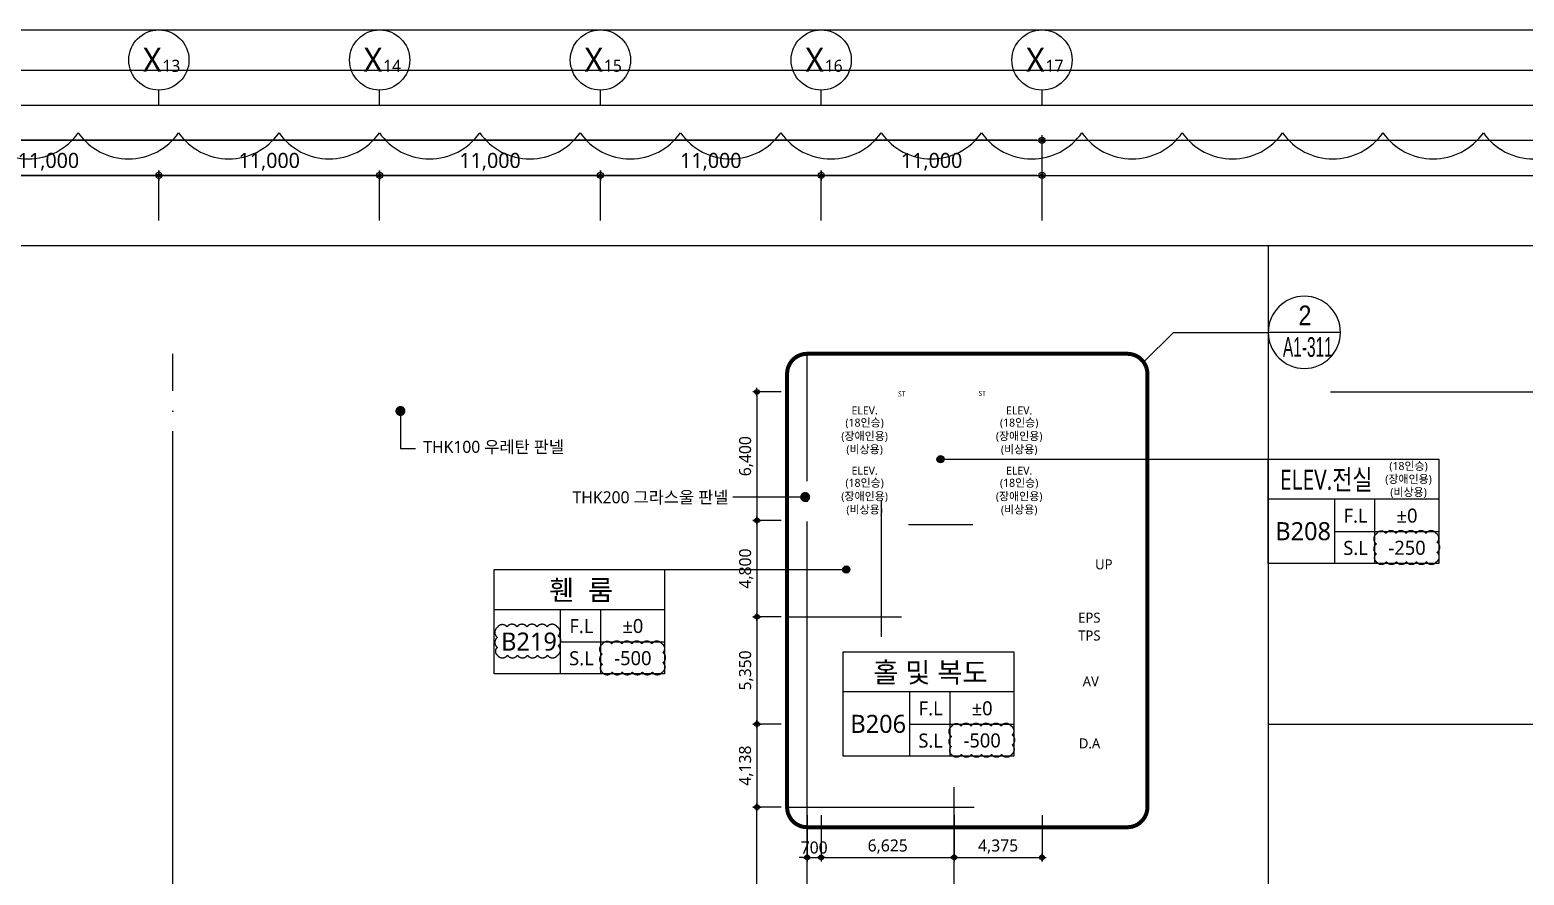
# Model space of a CAD drawing. Header units: millimetres. Extents: x 45782458 to 46215946, y 191740 to 1509539.
# Drawn here: x 46081348 to 46155791, y 1295327 to 1337440 of the extents above; entities that cross this region are included whole.
import ezdxf
from ezdxf.enums import TextEntityAlignment as Align

# ---------------------------------------------------------------- set-up
doc = ezdxf.new("R2010")
doc.units = ezdxf.units.MM
doc.header["$LTSCALE"] = 1000
doc.header["$MEASUREMENT"] = 0
doc.header["$PDSIZE"] = -10
for name, pattern in [('ACAD_ISO03W100', [30, 12, -18]), ('CEN', [62, 60, -1, 0, -1]), ('SYM$0$DASHDOT', [1, 0.5, -0.25, 0, -0.25])]:
    doc.linetypes.add(name, pattern=pattern)
doc.layers.get('0').update_dxf_attribs({"linetype": 'CONTINUOUS'})
doc.layers.get('Defpoints').update_dxf_attribs({"color": 171, "linetype": 'CONTINUOUS'})
for name, color, linetype in [('cen', 14, 'CONTINUOUS'), ('Center(AR)', 30, 'CEN'), ('DIM', 7, 'CONTINUOUS'), ('LED', 7, 'CONTINUOUS'), ('NDIM', 7, 'CONTINUOUS'), ('SYM(AXIS)', 7, 'CONTINUOUS'), ('TEXT(AXIS)', 2, 'CONTINUOUS'), ('TEXT(MIN)', 7, 'CONTINUOUS'), ('TEXT(노트)', 7, 'CONTINUOUS'), ('TEXT(실명)', 3, 'CONTINUOUS'), ('TEXT-기입', 6, 'CONTINUOUS'), ('TITLE', 7, 'CONTINUOUS'), ('구간정리', 6, 'CONTINUOUS'), ('구간정리-TEXT', 3, 'CONTINUOUS')]:
    doc.layers.add(name, color=color, linetype=linetype)
doc.layers.add('CHECK', color=30, linetype='CONTINUOUS', plot=False)
doc.layers.add('VE변경사항적용-20220616', color=10, linetype='CONTINUOUS', plot=False)
doc.styles.add('CGS', font='cgse', dxfattribs={"bigfont": 'cgs'})
doc.styles.add('SYM$0$ARIAL', font='arial.ttf')
doc.styles.add('SYM$0$돋움', font='', dxfattribs={"width": 0.9})
doc.styles.add('TE', font='malgun_0.ttf')
doc.styles.add('나눔바른고딕', font='NanumBarunGothic.ttf')
doc.styles.get('SYM$0$돋움').set_extended_font_data('Dotum')
doc.dimstyles.new('BA', dxfattribs={"dimscale": 500, "dimtxt": 3, "dimasz": 1, "dimexe": 1, "dimexo": 5, "dimgap": 0.9, "dimtad": 1, "dimdec": 0, "dimdsep": 46, "dimlunit": 6, "dimtxsty": 'TE', "dimblk": 'DDD', "dimcen": 2.5, "dimclrd": 256, "dimclre": 256, "dimclrt": 3, "dimazin": 2, "dimtfac": 1, "dimtdec": 0, "dimtix": 1, "dimtmove": 2, "dimatfit": 3, "dimldrblk": 'DDD', "dimfxl": 1, "dimtolj": 1, "dimtzin": 0, "dimarcsym": 2})
doc.dimstyles.new('NDIM 1200', dxfattribs={"dimscale": 500, "dimtxt": 3, "dimasz": 1, "dimexe": 2, "dimexo": 2, "dimgap": 1, "dimtad": 1, "dimdec": 0, "dimdsep": 46, "dimtxsty": 'CGS', "dimblk": 'DOT0', "dimcen": 1, "dimdle": 8, "dimclrd": 2, "dimclre": 2, "dimclrt": 2, "dimadec": 0, "dimazin": 0, "dimtfac": 1, "dimtdec": 0, "dimtix": 1, "dimtmove": 2, "dimatfit": 3, "dimldrblk": 'DOT0', "dimfxl": 1, "dimtolj": 1, "dimtzin": 0, "dimlwd": -1, "dimlwe": -1, "dimarcsym": 0})

# ---------------------------------------------------------------- blocks, each defined once
blk = doc.blocks.new('DDD')
at = {"layer": 'DIM', "color": 0}
for p, q in [((-1, 0), (1, 0)), ((0, -1), (0, 1))]:
    blk.add_line(p, q, dxfattribs=at)
for radius in [0.6, 0.3]:
    blk.add_circle((0, 0), radius, dxfattribs=at)
blk = doc.blocks.new('*D288')
at = {"layer": 'Defpoints', "color": 0, "ltscale": 0.4, "transparency": 16777216}
for p in [(46076772, 1330190), (46076772, 1326690), (46087772, 1326690)]:
    blk.add_point(p, dxfattribs=at)
at = {"layer": 'NDIM', "lineweight": -2, "ltscale": 0.4, "transparency": 16777216}
for p, q in [((46076772, 1327940), (46076772, 1330440)), ((46087772, 1327940), (46087772, 1330440)), ((46087522, 1330190), (46077022, 1330190))]:
    blk.add_line(p, q, dxfattribs=at)
at = {"layer": 'NDIM', "lineweight": -2, "ltscale": 0.4, "transparency": 16777216, "xscale": 250, "yscale": 250, "zscale": 250, "rotation": 180}
blk.add_blockref('DDD', (46076772, 1330190), dxfattribs=at)
at = {"layer": 'NDIM', "lineweight": -2, "ltscale": 0.4, "transparency": 16777216, "xscale": 250, "yscale": 250, "zscale": 250}
blk.add_blockref('DDD', (46087772, 1330190), dxfattribs=at)
at = {"layer": 'NDIM', "color": 3, "ltscale": 0.4, "transparency": 16777216, "insert": (46082272, 1330868), "char_height": 750, "attachment_point": 5, "style": 'TE'}
blk.add_mtext('\\A1;11,000', dxfattribs=at)
blk = doc.blocks.new('*D289')
at = {"layer": 'Defpoints', "color": 0, "ltscale": 0.4, "transparency": 16777216}
for p in [(46087772, 1330190), (46087772, 1326690), (46098772, 1326690)]:
    blk.add_point(p, dxfattribs=at)
at = {"layer": 'NDIM', "lineweight": -2, "ltscale": 0.4, "transparency": 16777216}
for p, q in [((46087772, 1327940), (46087772, 1330440)), ((46098772, 1327940), (46098772, 1330440)), ((46098522, 1330190), (46088022, 1330190))]:
    blk.add_line(p, q, dxfattribs=at)
at = {"layer": 'NDIM', "lineweight": -2, "ltscale": 0.4, "transparency": 16777216, "xscale": 250, "yscale": 250, "zscale": 250, "rotation": 180}
blk.add_blockref('DDD', (46087772, 1330190), dxfattribs=at)
at = {"layer": 'NDIM', "lineweight": -2, "ltscale": 0.4, "transparency": 16777216, "xscale": 250, "yscale": 250, "zscale": 250}
blk.add_blockref('DDD', (46098772, 1330190), dxfattribs=at)
at = {"layer": 'NDIM', "color": 3, "ltscale": 0.4, "transparency": 16777216, "insert": (46093272, 1330868), "char_height": 750, "attachment_point": 5, "style": 'TE'}
blk.add_mtext('\\A1;11,000', dxfattribs=at)
blk = doc.blocks.new('A$C2F20087E')
at = {"layer": 'SYM(AXIS)'}
blk.add_line((600, 0), (600, 300), dxfattribs=at)
blk.add_circle((600, 900), 600, dxfattribs=at)
blk = doc.blocks.new('*D290')
at = {"layer": 'Defpoints', "color": 0, "ltscale": 0.4, "transparency": 16777216}
for p in [(46098772, 1330190), (46098772, 1326690), (46109772, 1326690)]:
    blk.add_point(p, dxfattribs=at)
at = {"layer": 'NDIM', "lineweight": -2, "ltscale": 0.4, "transparency": 16777216}
for p, q in [((46098772, 1327940), (46098772, 1330440)), ((46109772, 1327940), (46109772, 1330440)), ((46109522, 1330190), (46099022, 1330190))]:
    blk.add_line(p, q, dxfattribs=at)
at = {"layer": 'NDIM', "lineweight": -2, "ltscale": 0.4, "transparency": 16777216, "xscale": 250, "yscale": 250, "zscale": 250, "rotation": 180}
blk.add_blockref('DDD', (46098772, 1330190), dxfattribs=at)
at = {"layer": 'NDIM', "lineweight": -2, "ltscale": 0.4, "transparency": 16777216, "xscale": 250, "yscale": 250, "zscale": 250}
blk.add_blockref('DDD', (46109772, 1330190), dxfattribs=at)
at = {"layer": 'NDIM', "color": 3, "ltscale": 0.4, "transparency": 16777216, "insert": (46104272, 1330868), "char_height": 750, "attachment_point": 5, "style": 'TE'}
blk.add_mtext('\\A1;11,000', dxfattribs=at)
blk = doc.blocks.new('*D291')
at = {"layer": 'Defpoints', "color": 0, "ltscale": 0.4, "transparency": 16777216}
for p in [(46109772, 1330190), (46109772, 1326690), (46120772, 1326690)]:
    blk.add_point(p, dxfattribs=at)
at = {"layer": 'NDIM', "lineweight": -2, "ltscale": 0.4, "transparency": 16777216}
for p, q in [((46109772, 1327940), (46109772, 1330440)), ((46120772, 1327940), (46120772, 1330440)), ((46120522, 1330190), (46110022, 1330190))]:
    blk.add_line(p, q, dxfattribs=at)
at = {"layer": 'NDIM', "lineweight": -2, "ltscale": 0.4, "transparency": 16777216, "xscale": 250, "yscale": 250, "zscale": 250, "rotation": 180}
blk.add_blockref('DDD', (46109772, 1330190), dxfattribs=at)
at = {"layer": 'NDIM', "lineweight": -2, "ltscale": 0.4, "transparency": 16777216, "xscale": 250, "yscale": 250, "zscale": 250}
blk.add_blockref('DDD', (46120772, 1330190), dxfattribs=at)
at = {"layer": 'NDIM', "color": 3, "ltscale": 0.4, "transparency": 16777216, "insert": (46115272, 1330868), "char_height": 750, "attachment_point": 5, "style": 'TE'}
blk.add_mtext('\\A1;11,000', dxfattribs=at)
blk = doc.blocks.new('*D292')
at = {"layer": 'Defpoints', "color": 0, "ltscale": 0.4, "transparency": 16777216}
for p in [(46120772, 1330190), (46120772, 1326690), (46131772, 1326690)]:
    blk.add_point(p, dxfattribs=at)
at = {"layer": 'NDIM', "lineweight": -2, "ltscale": 0.4, "transparency": 16777216}
for p, q in [((46120772, 1327940), (46120772, 1330440)), ((46131772, 1327940), (46131772, 1330440)), ((46131522, 1330190), (46121022, 1330190))]:
    blk.add_line(p, q, dxfattribs=at)
at = {"layer": 'NDIM', "lineweight": -2, "ltscale": 0.4, "transparency": 16777216, "xscale": 250, "yscale": 250, "zscale": 250, "rotation": 180}
blk.add_blockref('DDD', (46120772, 1330190), dxfattribs=at)
at = {"layer": 'NDIM', "lineweight": -2, "ltscale": 0.4, "transparency": 16777216, "xscale": 250, "yscale": 250, "zscale": 250}
blk.add_blockref('DDD', (46131772, 1330190), dxfattribs=at)
at = {"layer": 'NDIM', "color": 3, "ltscale": 0.4, "transparency": 16777216, "insert": (46126272, 1330868), "char_height": 750, "attachment_point": 5, "style": 'TE'}
blk.add_mtext('\\A1;11,000', dxfattribs=at)
blk = doc.blocks.new('A$C51E23882')
at = {"layer": 'TITLE'}
blk.add_lwpolyline([(8500, 0), (0, 0), (0, 5200), (8500, 5200)], close=True, dxfattribs=at)
for points in [[(8500, 3200), (0, 3200)], [(3300, 3200), (3300, 0)], [(5300, 3200), (5300, 0)], [(3300, 1600), (8500, 1600)]]:
    blk.add_lwpolyline(points, dxfattribs=at)
at = {"layer": 'TITLE', "style": '나눔바른고딕'}
for s, p in [('F.L', (4352, 2378)), ('S.L', (4352, 778))]:
    blk.add_text(s, height=700, dxfattribs=at).set_placement(p, align=Align.MIDDLE)
blk = doc.blocks.new('*D497')
at = {"layer": 'Defpoints', "color": 0, "ltscale": 0.4, "transparency": 16777216}
for p in [(46119072, 1302851), (46117572, 1298714), (46119072, 1298714)]:
    blk.add_point(p, dxfattribs=at)
at = {"layer": 'NDIM', "lineweight": -2, "ltscale": 0.4, "transparency": 16777216}
for p, q in [((46118772, 1302851), (46117372, 1302851)), ((46117572, 1302651), (46117572, 1298914)), ((46118772, 1298714), (46117372, 1298714))]:
    blk.add_line(p, q, dxfattribs=at)
at = {"layer": 'NDIM', "lineweight": -2, "ltscale": 0.4, "transparency": 16777216, "xscale": 200, "yscale": 200, "zscale": 200}
for p, rotation in [((46117572, 1302851), 90), ((46117572, 1298714), 270)]:
    blk.add_blockref('DDD', p, dxfattribs=dict(at, rotation=rotation))
at = {"layer": 'NDIM', "color": 3, "ltscale": 0.4, "transparency": 16777216, "insert": (46117030, 1300783), "char_height": 600, "attachment_point": 5, "rotation": 90, "style": 'TE'}
blk.add_mtext('\\A1;4,138', dxfattribs=at)
blk = doc.blocks.new('*D498')
at = {"layer": 'Defpoints', "color": 0, "ltscale": 0.4, "transparency": 16777216}
for p in [(46117572, 1298714), (46119072, 1298714), (46119072, 1283651)]:
    blk.add_point(p, dxfattribs=at)
at = {"layer": 'NDIM', "lineweight": -2, "ltscale": 0.4, "transparency": 16777216}
for p, q in [((46118772, 1298714), (46117372, 1298714)), ((46117572, 1283851), (46117572, 1298514)), ((46118772, 1283651), (46117372, 1283651))]:
    blk.add_line(p, q, dxfattribs=at)
at = {"layer": 'NDIM', "lineweight": -2, "ltscale": 0.4, "transparency": 16777216, "xscale": 200, "yscale": 200, "zscale": 200}
for p, rotation in [((46117572, 1298714), 90), ((46117572, 1283651), 270)]:
    blk.add_blockref('DDD', p, dxfattribs=dict(at, rotation=rotation))
at = {"layer": 'NDIM', "color": 3, "ltscale": 0.4, "transparency": 16777216, "insert": (46117030, 1291183), "char_height": 600, "attachment_point": 5, "rotation": 90, "style": 'TE'}
blk.add_mtext('\\A1;15,062', dxfattribs=at)
blk = doc.blocks.new('*D499')
at = {"layer": 'Defpoints', "color": 0, "ltscale": 0.4, "transparency": 16777216}
for p in [(46119072, 1308201), (46117572, 1302851), (46119072, 1302851)]:
    blk.add_point(p, dxfattribs=at)
at = {"layer": 'NDIM', "lineweight": -2, "ltscale": 0.4, "transparency": 16777216}
for p, q in [((46118772, 1308201), (46117372, 1308201)), ((46117572, 1308001), (46117572, 1303051)), ((46118772, 1302851), (46117372, 1302851))]:
    blk.add_line(p, q, dxfattribs=at)
at = {"layer": 'NDIM', "lineweight": -2, "ltscale": 0.4, "transparency": 16777216, "xscale": 200, "yscale": 200, "zscale": 200}
for p, rotation in [((46117572, 1308201), 90), ((46117572, 1302851), 270)]:
    blk.add_blockref('DDD', p, dxfattribs=dict(at, rotation=rotation))
at = {"layer": 'NDIM', "color": 3, "ltscale": 0.4, "transparency": 16777216, "insert": (46117032, 1305526), "char_height": 600, "attachment_point": 5, "rotation": 90, "style": 'TE'}
blk.add_mtext('\\A1;5,350', dxfattribs=at)
blk = doc.blocks.new('*D500')
at = {"layer": 'Defpoints', "color": 0, "ltscale": 0.4, "transparency": 16777216}
for p in [(46119072, 1313001), (46117572, 1308201), (46119072, 1308201)]:
    blk.add_point(p, dxfattribs=at)
at = {"layer": 'NDIM', "lineweight": -2, "ltscale": 0.4, "transparency": 16777216}
for p, q in [((46118772, 1313001), (46117372, 1313001)), ((46117572, 1312801), (46117572, 1308401)), ((46118772, 1308201), (46117372, 1308201))]:
    blk.add_line(p, q, dxfattribs=at)
at = {"layer": 'NDIM', "lineweight": -2, "ltscale": 0.4, "transparency": 16777216, "xscale": 200, "yscale": 200, "zscale": 200}
for p, rotation in [((46117572, 1313001), 90), ((46117572, 1308201), 270)]:
    blk.add_blockref('DDD', p, dxfattribs=dict(at, rotation=rotation))
at = {"layer": 'NDIM', "color": 3, "ltscale": 0.4, "transparency": 16777216, "insert": (46117032, 1310601), "char_height": 600, "attachment_point": 5, "rotation": 90, "style": 'TE'}
blk.add_mtext('\\A1;4,800', dxfattribs=at)
blk = doc.blocks.new('*D501')
at = {"layer": 'Defpoints', "color": 0, "ltscale": 0.4, "transparency": 16777216}
for p in [(46119072, 1319401), (46117572, 1313001), (46119072, 1313001)]:
    blk.add_point(p, dxfattribs=at)
at = {"layer": 'NDIM', "lineweight": -2, "ltscale": 0.4, "transparency": 16777216}
for p, q in [((46118772, 1319401), (46117372, 1319401)), ((46117572, 1319201), (46117572, 1313201)), ((46118772, 1313001), (46117372, 1313001))]:
    blk.add_line(p, q, dxfattribs=at)
at = {"layer": 'NDIM', "lineweight": -2, "ltscale": 0.4, "transparency": 16777216, "xscale": 200, "yscale": 200, "zscale": 200}
for p, rotation in [((46117572, 1319401), 90), ((46117572, 1313001), 270)]:
    blk.add_blockref('DDD', p, dxfattribs=dict(at, rotation=rotation))
at = {"layer": 'NDIM', "color": 3, "ltscale": 0.4, "transparency": 16777216, "insert": (46117032, 1316201), "char_height": 600, "attachment_point": 5, "rotation": 90, "style": 'TE'}
blk.add_mtext('\\A1;6,400', dxfattribs=at)
blk = doc.blocks.new('*D504')
at = {"layer": 'Defpoints', "color": 0, "ltscale": 0.4, "transparency": 16777216}
for p in [(46120072, 1298614), (46120772, 1298614), (46120772, 1296210)]:
    blk.add_point(p, dxfattribs=at)
at = {"layer": 'NDIM', "lineweight": -2, "ltscale": 0.4, "transparency": 16777216}
for p, q in [((46120072, 1298314), (46120072, 1296010)), ((46120772, 1298314), (46120772, 1296010)), ((46119872, 1296210), (46119672, 1296210)), ((46120072, 1296210), (46120772, 1296210)), ((46120972, 1296210), (46121172, 1296210))]:
    blk.add_line(p, q, dxfattribs=at)
at = {"layer": 'NDIM', "lineweight": -2, "ltscale": 0.4, "transparency": 16777216, "xscale": 200, "yscale": 200, "zscale": 200}
blk.add_blockref('DDD', (46120072, 1296210), dxfattribs=at)
at = {"layer": 'NDIM', "lineweight": -2, "ltscale": 0.4, "transparency": 16777216, "xscale": 200, "yscale": 200, "zscale": 200, "rotation": 180}
blk.add_blockref('DDD', (46120772, 1296210), dxfattribs=at)
at = {"layer": 'NDIM', "color": 3, "ltscale": 0.4, "transparency": 16777216, "insert": (46120422, 1296700), "char_height": 600, "attachment_point": 5, "style": 'TE'}
blk.add_mtext('\\A1;700', dxfattribs=at)
blk = doc.blocks.new('*D505')
at = {"layer": 'Defpoints', "color": 0, "ltscale": 0.4, "transparency": 16777216}
for p in [(46120772, 1298614), (46127397, 1298614), (46127397, 1296210)]:
    blk.add_point(p, dxfattribs=at)
at = {"layer": 'NDIM', "lineweight": -2, "ltscale": 0.4, "transparency": 16777216}
for p, q in [((46120772, 1298314), (46120772, 1296010)), ((46127397, 1298314), (46127397, 1296010)), ((46120972, 1296210), (46127197, 1296210))]:
    blk.add_line(p, q, dxfattribs=at)
at = {"layer": 'NDIM', "lineweight": -2, "ltscale": 0.4, "transparency": 16777216, "xscale": 200, "yscale": 200, "zscale": 200, "rotation": 180}
blk.add_blockref('DDD', (46120772, 1296210), dxfattribs=at)
at = {"layer": 'NDIM', "lineweight": -2, "ltscale": 0.4, "transparency": 16777216, "xscale": 200, "yscale": 200, "zscale": 200}
blk.add_blockref('DDD', (46127397, 1296210), dxfattribs=at)
at = {"layer": 'NDIM', "color": 3, "ltscale": 0.4, "transparency": 16777216, "insert": (46124085, 1296750), "char_height": 600, "attachment_point": 5, "style": 'TE'}
blk.add_mtext('\\A1;6,625', dxfattribs=at)
blk = doc.blocks.new('*D506')
at = {"layer": 'Defpoints', "color": 0, "ltscale": 0.4, "transparency": 16777216}
for p in [(46127397, 1298614), (46131772, 1298614), (46131772, 1296210)]:
    blk.add_point(p, dxfattribs=at)
at = {"layer": 'NDIM', "lineweight": -2, "ltscale": 0.4, "transparency": 16777216}
for p, q in [((46127397, 1298314), (46127397, 1296010)), ((46131772, 1298314), (46131772, 1296010)), ((46127597, 1296210), (46131572, 1296210))]:
    blk.add_line(p, q, dxfattribs=at)
at = {"layer": 'NDIM', "lineweight": -2, "ltscale": 0.4, "transparency": 16777216, "xscale": 200, "yscale": 200, "zscale": 200, "rotation": 180}
blk.add_blockref('DDD', (46127397, 1296210), dxfattribs=at)
at = {"layer": 'NDIM', "lineweight": -2, "ltscale": 0.4, "transparency": 16777216, "xscale": 200, "yscale": 200, "zscale": 200}
blk.add_blockref('DDD', (46131772, 1296210), dxfattribs=at)
at = {"layer": 'NDIM', "color": 3, "ltscale": 0.4, "transparency": 16777216, "insert": (46129585, 1296750), "char_height": 600, "attachment_point": 5, "style": 'TE'}
blk.add_mtext('\\A1;4,375', dxfattribs=at)
blk = doc.blocks.new('DOT0')
blk.add_line((-3, 0), (3, 0))
at = {"color": 6}
blk.add_circle((0, 0), 0.75, dxfattribs=at)
blk = doc.blocks.new('SYM$0$det-tar-wi')
at = {"layer": '구간정리', "ltscale": 0.2}
blk.add_line((0, 0), (11, 0), dxfattribs=at)
blk.add_circle((5.5, 0), 5.5, dxfattribs=at)
at = {"layer": '구간정리-TEXT', "color": 3, "style": 'SYM$0$ARIAL'}
blk.add_attdef('2', text='', height=3, dxfattribs=at).set_placement((5.5, 2.58), align=Align.MIDDLE_CENTER)
at = {"layer": '구간정리-TEXT', "color": 3, "style": 'SYM$0$ARIAL', "width": 0.6}
blk.add_attdef('A1.00', text='', height=3, dxfattribs=at).set_placement((5.57, -2.22), align=Align.MIDDLE_CENTER)

msp = doc.modelspace()

# ---------------------------------------------------------------- hatches: boundary and pattern name
at = {"layer": 'LED'}
h = msp.add_hatch(color=256, dxfattribs=at)
h.dxf.hatch_style = 1
edge = h.paths.add_edge_path()
edge.add_arc((46126718.2, 1316048.3), 180, 90, 450, ccw=False)
h = msp.add_hatch(color=256, dxfattribs=at)
h.dxf.hatch_style = 1
edge = h.paths.add_edge_path()
edge.add_arc((46122022.3, 1310551.3), 180, 0, 360)

# ---------------------------------------------------------------- linework, layer by layer
at = {"ltscale": 10000}
msp.add_line((46125122.3, 1312801.3), (46128322.3, 1312801.3), dxfattribs=at)
for points in [[(46126674.7, 1316051.3), (46143042.2, 1316051.3)], [(46112972.3, 1310551.3), (46122022.3, 1310551.3)]]:
    msp.add_lwpolyline(points, dxfattribs=at)
at = {"layer": 'cen', "ltscale": 10000}
for p, q in [((46146145.8, 1319401.3), (46172222.3, 1319401.3)), ((46143042.2, 1302851.3), (46172222.3, 1302851.3))]:
    msp.add_line(p, q, dxfattribs=at)
at = {"layer": 'Center(AR)'}
for p, q in [((46088472.3, 1257451.3), (46088472.3, 1321301.3)), ((46120072.3, 1252951.3), (46120072.3, 1321301.3)), ((46123772.3, 1307201.3), (46123772.3, 1314001.3)), ((46119072.3, 1308201.3), (46124772.3, 1308201.3)), ((46127397.3, 1282301.3), (46127397.3, 1299713.8)), ((46119072.3, 1298713.8), (46128397.3, 1298713.8))]:
    msp.add_line(p, q, dxfattribs=at)
at = {"layer": 'CHECK'}
msp.add_lwpolyline([(46078759.9, 1332311.3, 0.5205671), (46083759.9, 1332311.3, 0.5205671), (46088759.9, 1332311.3, 0.5205671), (46093759.9, 1332311.3, 0.5205671), (46098759.9, 1332311.3, 0.5205671), (46103759.9, 1332311.3, 0.5205671), (46108759.9, 1332311.3, 0.5205671), (46113759.9, 1332311.3, 0.5205671), (46118759.9, 1332311.3, 0.5205671), (46123759.9, 1332311.3, 0.5205671), (46128759.9, 1332311.3, 0.5205671), (46133759.9, 1332311.3, 0.5205671), (46138759.9, 1332311.3, 0.5205671), (46143759.9, 1332311.3, 0.5205671), (46148759.9, 1332311.3, 0.5205671), (46153759.9, 1332311.3, 0.5205671), (46158759.9, 1332311.3, 0.5205671)], format="xyb", dxfattribs=at)
at = {"layer": 'Defpoints'}
for points in [[(46182972.3, 1199740.2), (46006272.3, 1199740.2), (46006272.3, 1337440.2), (46182972.3, 1337440.2)], [(46180972.3, 1201740.2), (46010022.3, 1201740.2), (46010022.3, 1335440.2), (46180972.3, 1335440.2)], [(46179222.3, 1203490.2), (46011772.3, 1203490.2), (46011772.3, 1333690.2), (46179222.3, 1333690.2)], [(46177472.3, 1205240.2), (46013522.3, 1205240.2), (46013522.3, 1331940.2), (46177472.3, 1331940.2)], [(46175722.3, 1206990.2), (46015272.3, 1206990.2), (46015272.3, 1330190.2), (46175722.3, 1330190.2)], [(46143042.2, 1210490.2), (46018772.3, 1210490.2), (46018772.3, 1326690.2), (46143042.2, 1326690.2)], [(46172222.3, 1210490.2), (46018772.3, 1210490.2), (46018772.3, 1326690.2), (46172222.3, 1326690.2)]]:
    msp.add_lwpolyline(points, close=True, dxfattribs=at)
at = {"layer": 'LED', "ltscale": 10000}
msp.add_line((46099808, 1316586.3), (46100562.1, 1316586.3), dxfattribs=at)
at = {"layer": 'LED'}
for centre in [(46126718.2, 1316048.3), (46122022.3, 1310551.3)]:
    msp.add_circle(centre, 180, dxfattribs=at)
at = {"layer": 'NDIM', "ltscale": 0.4}
for p, q in [((46131522.3, 1331940.2), (46018772.3, 1331940.2)), ((46131772.3, 1327940.2), (46131772.3, 1332190.2))]:
    msp.add_line(p, q, dxfattribs=at)
at = {"layer": 'VE변경사항적용-20220616', "linetype": 'ACAD_ISO03W100'}
for points in [[(46148427.6, 1310943.1, 0.5205671), (46148927.6, 1310943.1, 0.5205671), (46149427.6, 1310943.1, 0.5205671), (46149927.6, 1310943.1, 0.5205671), (46150427.6, 1310943.1, 0.5205671), (46150927.6, 1310943.1, 0.5205671), (46151427.6, 1310943.1, 0.5205671), (46151460.6, 1311410.1, 0.5205671), (46151460.6, 1311910.1, 0.5205671), (46151404.2, 1312353.8, 0.5205671), (46150904.2, 1312353.8, 0.5205671), (46150404.2, 1312353.8, 0.5205671), (46149904.2, 1312353.8, 0.5205671), (46149404.2, 1312353.8, 0.5205671), (46148904.2, 1312353.8, 0.5205671), (46148427.6, 1312330.4, 0.5205671), (46148427.6, 1311830.4, 0.5205671), (46148427.6, 1311330.4, 0.5205671)], [(46104638.6, 1306283.5, 0.5205671), (46105138.6, 1306283.5, 0.5205671), (46105638.6, 1306283.5, 0.5205671), (46106138.6, 1306283.5, 0.5205671), (46106638.6, 1306283.5, 0.5205671), (46107138.6, 1306283.5, 0.5205671), (46107638.6, 1306283.5, 0.5205671), (46107671.6, 1306750.5, 0.5205671), (46107671.6, 1307250.5, 0.5205671), (46107615.3, 1307694.1, 0.5205671), (46107115.3, 1307694.1, 0.5205671), (46106615.3, 1307694.1, 0.5205671), (46106115.3, 1307694.1, 0.5205671), (46105615.3, 1307694.1, 0.5205671), (46105115.3, 1307694.1, 0.5205671), (46104638.6, 1307670.8, 0.5205671), (46104638.6, 1307170.8, 0.5205671), (46104638.6, 1306670.8, 0.5205671)], [(46109857.7, 1305443.1, 0.5205671), (46110357.7, 1305443.1, 0.5205671), (46110857.7, 1305443.1, 0.5205671), (46111357.7, 1305443.1, 0.5205671), (46111857.7, 1305443.1, 0.5205671), (46112357.7, 1305443.1, 0.5205671), (46112857.7, 1305443.1, 0.5205671), (46112890.7, 1305910.1, 0.5205671), (46112890.7, 1306410.1, 0.5205671), (46112834.3, 1306853.8, 0.5205671), (46112334.3, 1306853.8, 0.5205671), (46111834.3, 1306853.8, 0.5205671), (46111334.3, 1306853.8, 0.5205671), (46110834.3, 1306853.8, 0.5205671), (46110334.3, 1306853.8, 0.5205671), (46109857.7, 1306830.4, 0.5205671), (46109857.7, 1306330.4, 0.5205671), (46109857.7, 1305830.4, 0.5205671)], [(46127257.7, 1301343.1, 0.5205671), (46127757.7, 1301343.1, 0.5205671), (46128257.7, 1301343.1, 0.5205671), (46128757.7, 1301343.1, 0.5205671), (46129257.7, 1301343.1, 0.5205671), (46129757.7, 1301343.1, 0.5205671), (46130257.7, 1301343.1, 0.5205671), (46130290.7, 1301810.1, 0.5205671), (46130290.7, 1302310.1, 0.5205671), (46130234.3, 1302753.8, 0.5205671), (46129734.3, 1302753.8, 0.5205671), (46129234.3, 1302753.8, 0.5205671), (46128734.3, 1302753.8, 0.5205671), (46128234.3, 1302753.8, 0.5205671), (46127734.3, 1302753.8, 0.5205671), (46127257.7, 1302730.4, 0.5205671), (46127257.7, 1302230.4, 0.5205671), (46127257.7, 1301730.4, 0.5205671)]]:
    msp.add_lwpolyline(points, format="xyb", close=True, dxfattribs=at)
at = {"layer": '구간정리', "ltscale": 0.2}
msp.add_lwpolyline([(46136835.1, 1320883.9), (46138320, 1322368.9), (46143042.2, 1322368.9)], dxfattribs=at)
at = {"layer": '구간정리', "linetype": 'SYM$0$DASHDOT', "ltscale": 2, "const_width": 200}
msp.add_lwpolyline([(46120072.3, 1297713.8), (46136022.3, 1297713.8, 0.4142136), (46137022.3, 1298713.8), (46137022.3, 1320301.3, 0.4142136), (46136022.3, 1321301.3), (46120072.3, 1321301.3, 0.4142136), (46119072.3, 1320301.3), (46119072.3, 1298713.8, 0.4142136)], format="xyb", close=True, dxfattribs=at)

# ---------------------------------------------------------------- block references
at = {"xscale": 2.5, "yscale": 2.5, "zscale": 2.5}
for p in [(46086272.3, 1333690.2), (46097272.3, 1333690.2), (46108272.3, 1333690.2), (46119272.3, 1333690.2), (46130272.3, 1333690.2)]:
    msp.add_blockref('A$C2F20087E', p, dxfattribs=at)
for p in [(46143042.2, 1310851.3), (46104472.3, 1305351.3), (46121872.3, 1301251.3)]:
    msp.add_blockref('A$C51E23882', p)
at = {"layer": 'NDIM', "ltscale": 0.4, "xscale": 250, "yscale": 250, "zscale": 250}
msp.add_blockref('DDD', (46131772.3, 1331940.2), dxfattribs=at)
at = {"layer": '구간정리'}
ref = msp.add_blockref('SYM$0$det-tar-wi', (46146642.2, 1322368.9), dxfattribs=dict(at, xscale=-327.2727272727273, yscale=327.2727272727273, zscale=327.2727272727273))
ref.add_attrib('A1.00', 'A1-311', dxfattribs={"layer": '구간정리-TEXT', "color": 3, "height": 981.82, "style": 'SYM$0$돋움', "width": 0.6}).set_placement((46145016.8, 1321641.2), align=Align.MIDDLE_CENTER)
ref.add_attrib('2', '2', dxfattribs={"layer": '구간정리-TEXT', "color": 3, "height": 981.8, "style": 'SYM$0$돋움', "width": 0.9}).set_placement((46144869.8, 1323214.3), align=Align.MIDDLE_CENTER)

# ---------------------------------------------------------------- texts
at = {"layer": 'TEXT(AXIS)', "style": '나눔바른고딕'}
for s, height, p in [('X', 1200, (46087443.2, 1335950.1)), ('X', 1200, (46098443.2, 1335950.1)), ('X', 1200, (46109443.2, 1335950.1)), ('X', 1200, (46120443.2, 1335950.1)), ('X', 1200, (46131443.2, 1335950.1)), ('13', 600, (46088391.3, 1335650.2)), ('14', 600, (46099391.3, 1335650.2)), ('15', 600, (46110391.3, 1335650.2)), ('16', 600, (46121391.3, 1335650.2)), ('17', 600, (46132391.3, 1335650.2))]:
    msp.add_text(s, height=height, dxfattribs=at).set_placement(p, align=Align.MIDDLE)
at = {"layer": 'TEXT(MIN)', "style": '나눔바른고딕'}
for s, height, p in [('ST', 250, (46124788.7, 1319302.7)), ('ST', 250, (46128792.6, 1319327.7)), ('UP', 500, (46134851.4, 1310810.7)), ('EPS', 500, (46134130.9, 1308154.2)), ('TPS', 500, (46134130.9, 1307266.2)), ('AV', 500, (46134201.4, 1304979.1)), ('D.A', 500, (46134140.9, 1301891.8))]:
    msp.add_text(s, height=height, dxfattribs=at).set_placement(p, align=Align.MIDDLE_CENTER)
for s, p in [('THK100 우레탄 판넬', (46107957, 1316664.4)), ('THK200 그라스울 판넬', (46116147.3, 1314151.9))]:
    msp.add_text(s, height=600, dxfattribs=at).set_placement(p, align=Align.MIDDLE_RIGHT)
for s, p in [('(18인승)', (46150032.9, 1315510.6)), ('(장애인용)', (46150032.9, 1314860.6)), ('(비상용)', (46150032.9, 1314210.6))]:
    msp.add_text(s, height=400, dxfattribs=at).set_placement(p, align=Align.CENTER)
at = {"layer": 'TEXT(노트)', "style": '나눔바른고딕'}
for s, p in [('ELEV.', (46122934.7, 1318474.5)), ('ELEV.', (46130634.7, 1318474.5)), ('(18인승)', (46122934.7, 1317860.1)), ('(18인승)', (46130634.7, 1317860.1)), ('(장애인용)', (46122934.7, 1317188.1)), ('(장애인용)', (46130634.7, 1317188.1)), ('(비상용)', (46122934.7, 1316527.1)), ('(비상용)', (46130634.7, 1316527.1)), ('ELEV.', (46122934.7, 1315474.5)), ('ELEV.', (46130634.7, 1315474.5)), ('(18인승)', (46122934.7, 1314860.1)), ('(18인승)', (46130634.7, 1314860.1)), ('(장애인용)', (46122934.7, 1314188.1)), ('(장애인용)', (46130634.7, 1314188.1)), ('(비상용)', (46122934.7, 1313527.1)), ('(비상용)', (46130634.7, 1313527.1))]:
    msp.add_text(s, height=400, dxfattribs=at).set_placement(p, align=Align.MIDDLE)
at = {"layer": 'TEXT(실명)', "style": '나눔바른고딕', "width": 0.8}
msp.add_text('ELEV.전실', height=1000, dxfattribs=at).set_placement((46145932, 1315045.5), align=Align.MIDDLE)
at = {"layer": 'TEXT(실명)', "style": '나눔바른고딕'}
for s, p in [('휀  룸', (46108810, 1309545.5)), ('홀 및 복도', (46126210, 1305445.5))]:
    msp.add_text(s, height=1000, dxfattribs=at).set_placement(p, align=Align.MIDDLE)
at = {"layer": 'TEXT-기입', "style": '나눔바른고딕'}
for s, height, p in [('±0', 700, (46149958.3, 1313239.2)), ('B208', 900, (46144783.5, 1312464.7)), ('-250', 700, (46149958.3, 1311639.2)), ('±0', 700, (46111388.4, 1307739.2)), ('B219', 900, (46106213.6, 1306964.7)), ('-500', 700, (46111388.4, 1306139.2)), ('±0', 700, (46128788.4, 1303639.2)), ('B206', 900, (46123613.6, 1302864.7)), ('-500', 700, (46128788.4, 1302039.2))]:
    msp.add_text(s, height=height, dxfattribs=at).set_placement(p, align=Align.MIDDLE)

# ---------------------------------------------------------------- dimensions: what is measured, and where the dimension line sits
at = {"layer": 'NDIM', "ltscale": 0.4}
for base, p1, p2, angle, override, picture, middle in [((46076772.3, 1330190.2), (46087772.3, 1326690.2), (46076772.3, 1326690.2), 180, {"dimscale": 250}, '*D288', (46082272.3, 1330867.6)), ((46087772.3, 1330190.2), (46098772.3, 1326690.2), (46087772.3, 1326690.2), 180, {"dimscale": 250}, '*D289', (46093272.3, 1330867.6)), ((46098772.3, 1330190.2), (46109772.3, 1326690.2), (46098772.3, 1326690.2), 180, {"dimscale": 250}, '*D290', (46104272.3, 1330867.6)), ((46109772.3, 1330190.2), (46120772.3, 1326690.2), (46109772.3, 1326690.2), 180, {"dimscale": 250}, '*D291', (46115272.3, 1330867.6)), ((46120772.3, 1330190.2), (46131772.3, 1326690.2), (46120772.3, 1326690.2), 180, {"dimscale": 250}, '*D292', (46126272.3, 1330867.6)), ((46117572.3, 1313001.3), (46119072.3, 1319401.3), (46119072.3, 1313001.3), 270, {"dimscale": 200, "dimexo": 1.5}, '*D501', (46117032, 1316201.3)), ((46117572.3, 1308201.3), (46119072.3, 1313001.3), (46119072.3, 1308201.3), 270, {"dimscale": 200, "dimexo": 1.5}, '*D500', (46117032, 1310601.3)), ((46117572.3, 1302851.3), (46119072.3, 1308201.3), (46119072.3, 1302851.3), 270, {"dimscale": 200, "dimexo": 1.5}, '*D499', (46117032, 1305526.3)), ((46117572.3106801, 1298713.8427281), (46119072.3106778, 1302851.3427281), (46119072.3106778, 1298713.8427281), 270, {"dimscale": 200, "dimexo": 1.5}, '*D497', (46117030.3541584, 1300782.592728)), ((46117572.3106801, 1298713.8427281), (46119072.3106778, 1283651.3427281), (46119072.3106778, 1298713.8427281), 90, {"dimscale": 200, "dimexo": 1.5}, '*D498', (46117030.3541583, 1291182.592728))]:
    dim = msp.add_linear_dim(base=base, p1=p1, p2=p2, angle=angle, dimstyle='BA', override=override, dxfattribs=at)
    dim.commit()
    dim.dimension.update_dxf_attribs({"geometry": picture, "text_midpoint": middle})
for base, p1, p2, picture, middle in [((46120772.3, 1296210), (46120072.3, 1298613.8), (46120772.3, 1298613.8), '*D504', (46120422.3, 1296700)), ((46127397.3, 1296210), (46120772.3, 1298613.8), (46127397.3, 1298613.8), '*D505', (46124084.8, 1296750.3)), ((46131772.3, 1296210), (46127397.3, 1298613.8), (46131772.3, 1298613.8), '*D506', (46129584.8, 1296750.3))]:
    dim = msp.add_linear_dim(base=base, p1=p1, p2=p2, dimstyle='BA', override={"dimscale": 200, "dimexo": 1.5}, dxfattribs=at)
    dim.commit()
    dim.dimension.update_dxf_attribs({"geometry": picture, "text_midpoint": middle})

# ---------------------------------------------------------------- leaders
at = {"layer": 'LED', "ltscale": 10000}
for points in [[(46099808, 1318451.3), (46099808, 1316586.3)], [(46119972.3, 1314164.2), (46116369.9, 1314164.2)]]:
    msp.add_leader(points, dimstyle='NDIM 1200', override={"dimasz": 1, "dimtad": 0, "dimclrd": 256, "dimldrblk": 'Dot'}, dxfattribs=at)

doc.saveas('drawing.dxf')
